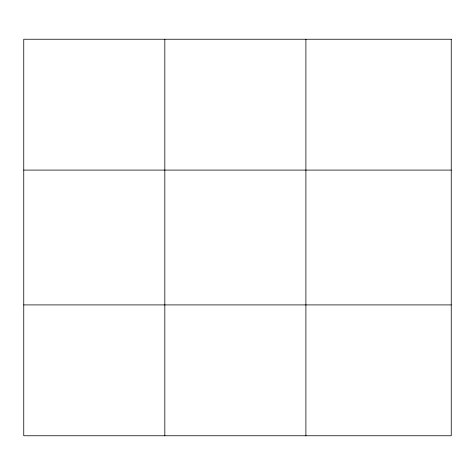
<?xml version="1.0" encoding="UTF-8"?>
<svg xmlns="http://www.w3.org/2000/svg" width="475" height="475" viewBox="0 0 475 475"><rect width="100%" height="100%" fill="white"/><g stroke="black" fill="none" stroke-linecap="round" stroke-linejoin="round"><path stroke-width="0.71" d="M164.825 435.759L164.825 39.241M305.9 435.759L305.9 39.241M23.75 170.092L451.25 170.092M23.75 304.908L451.25 304.908M451.25 39.241L451.25 435.759L23.75 435.759L23.75 39.241L451.25 39.241"/></g></svg>
